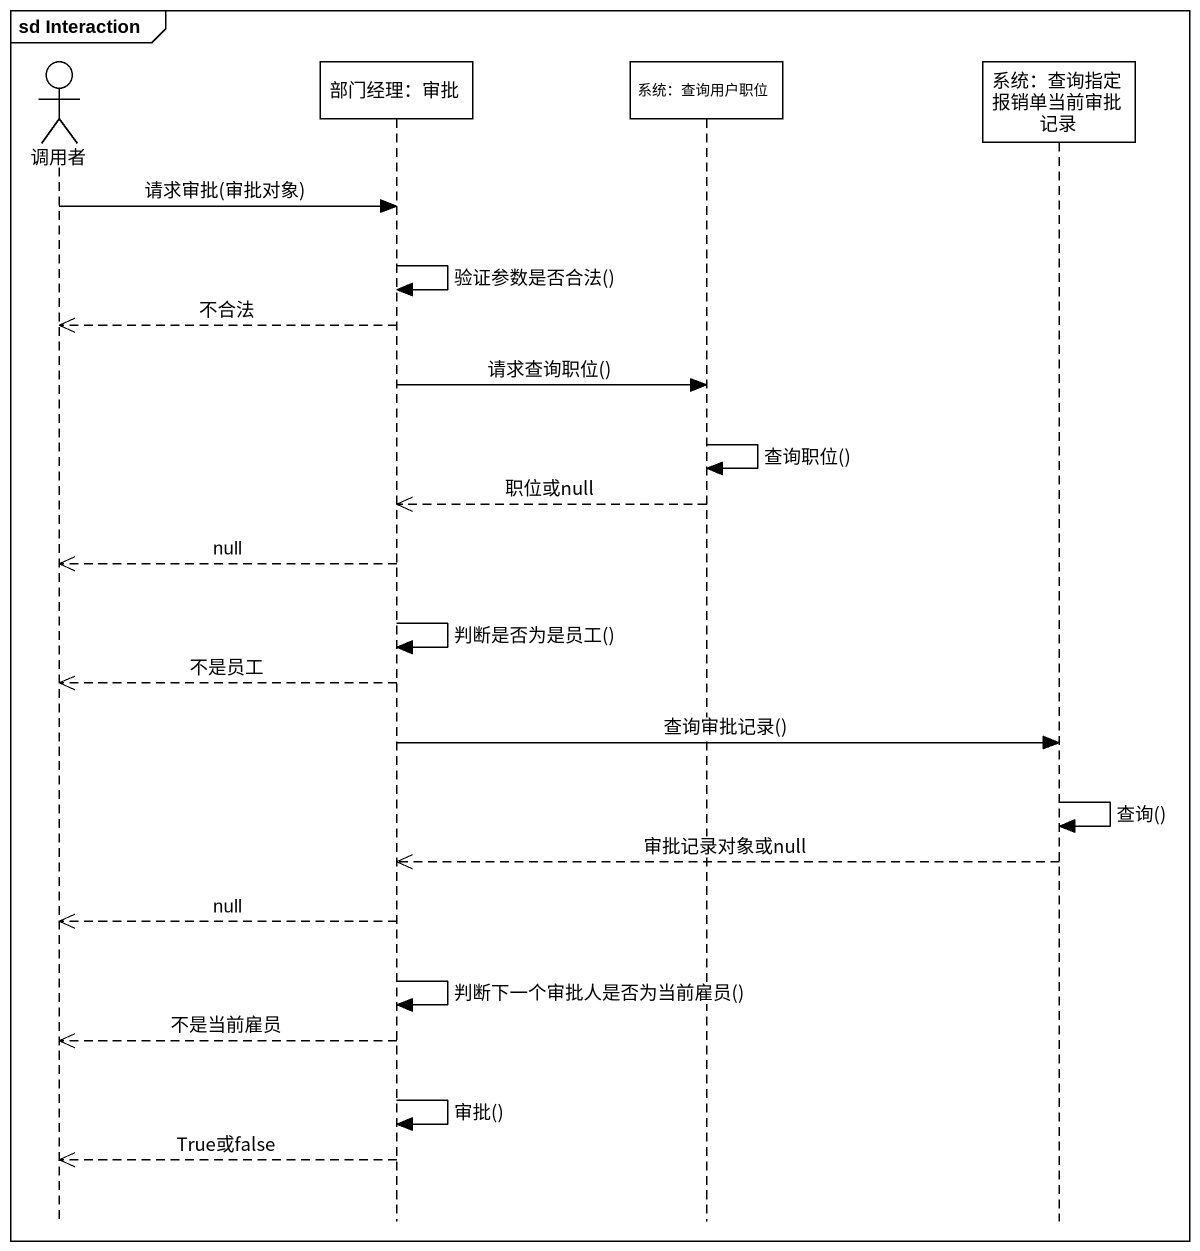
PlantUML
@startuml
mainframe sd Interaction
hide footbox
actor 调用者
participant "部门经理：审批" as 部门经理_审批
participant "系统：查询用户职位" as 系统_查询用户职位
participant "系统：查询指定报销单当前审批记录" as 系统_查询指定报销单当前审批记录

调用者 -> 部门经理_审批 : 请求审批(审批对象)
部门经理_审批 -> 部门经理_审批 : 验证参数是否合法()
部门经理_审批 -->> 调用者 : 不合法
部门经理_审批 -> 系统_查询用户职位 : 请求查询职位()
系统_查询用户职位 -> 系统_查询用户职位 : 查询职位()
系统_查询用户职位 -->> 部门经理_审批 : 职位或null
部门经理_审批 -->> 调用者 : null
部门经理_审批 -> 部门经理_审批 : 判断是否为是员工()
部门经理_审批 -->> 调用者 : 不是员工
部门经理_审批 -> 系统_查询指定报销单当前审批记录 : 查询审批记录()
系统_查询指定报销单当前审批记录 -> 系统_查询指定报销单当前审批记录 : 查询()
系统_查询指定报销单当前审批记录 -->> 部门经理_审批 : 审批记录对象或null
部门经理_审批 -->> 调用者 : null
部门经理_审批 -> 部门经理_审批 : 判断下一个审批人是否为当前雇员()
部门经理_审批 -->> 调用者 : 不是当前雇员
部门经理_审批 -> 部门经理_审批 : 审批()
部门经理_审批 -->> 调用者 : True或false
@enduml
